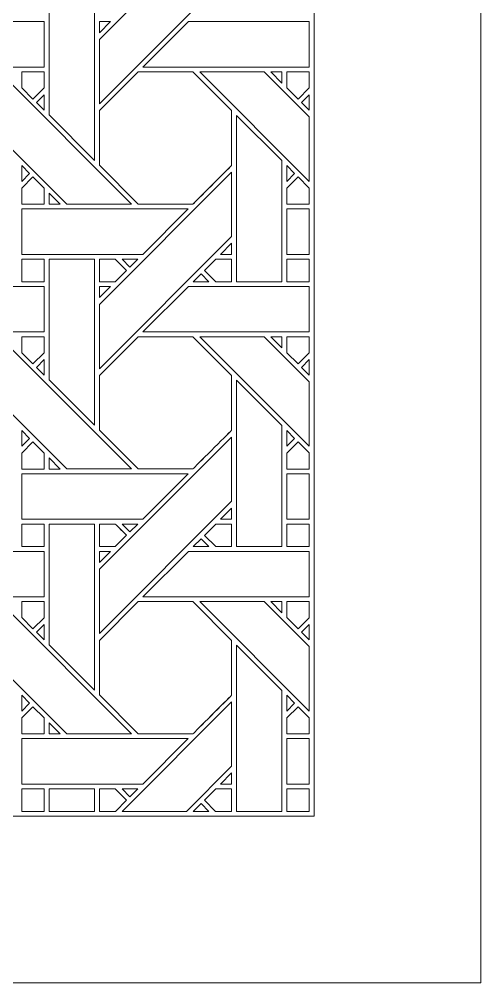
# Model space of a CAD drawing. Header units: inches. Extents: x 8.88 to 15.88, y 5.59 to 12.59.
# Drawn here: x 14.231 to 15.883, y 5.595 to 9.046 of the extents above; entities that cross this region are included whole.
import ezdxf

# ---------------------------------------------------------------- set-up
doc = ezdxf.new("R2010")
doc.units = ezdxf.units.IN
doc.header["$MEASUREMENT"] = 0
doc.layers.add('Design', color=7, linetype='Continuous', lineweight=0)

msp = doc.modelspace()

# ---------------------------------------------------------------- linework, layer by layer
at = {"layer": 'Design'}
for points, knots in [([(8.8829, 12.5948), (8.8829, 12.5948), (8.8829, 5.5948), (8.8829, 5.5948), (8.8829, 5.5948), (15.8829, 5.5948), (15.8829, 5.5948), (15.8829, 5.5948), (15.8829, 12.5948), (15.8829, 12.5948), (15.8829, 12.5948), (8.8829, 12.5948), (8.8829, 12.5948)], [0, 0, 0, 0, 1, 1, 1, 2, 2, 2, 3, 3, 3, 4, 4, 4, 4]), ([(9.4792, 11.9984), (9.4792, 11.9984), (9.4792, 6.1911), (9.4792, 6.1911), (9.4792, 6.1911), (15.2865, 6.1911), (15.2865, 6.1911), (15.2865, 6.1911), (15.2865, 11.9984), (15.2865, 11.9984), (15.2865, 11.9984), (9.4792, 11.9984), (9.4792, 11.9984)], [0, 0, 0, 0, 1, 1, 1, 2, 2, 2, 3, 3, 3, 4, 4, 4, 4]), ([(14.9915, 9.2166), (14.9915, 9.2166), (14.5179, 8.743), (14.5179, 8.743), (14.5179, 8.743), (14.5179, 8.9731), (14.5179, 8.9731), (14.5179, 8.9731), (14.9915, 9.4467), (14.9915, 9.4467), (14.9915, 9.4467), (14.9915, 9.2166), (14.9915, 9.2166)], [0, 0, 0, 0, 1, 1, 1, 2, 2, 2, 3, 3, 3, 4, 4, 4, 4]), ([(14.5007, 8.5401), (14.5007, 8.5401), (14.3378, 8.703), (14.3378, 8.703), (14.3378, 8.703), (14.3378, 9.1352), (14.3378, 9.1352), (14.3378, 9.1352), (14.5007, 9.1352), (14.5007, 9.1352), (14.5007, 9.1352), (14.5007, 8.5401), (14.5007, 8.5401)], [0, 0, 0, 0, 1, 1, 1, 2, 2, 2, 3, 3, 3, 4, 4, 4, 4]), ([(14.3203, 9.0373), (14.3203, 9.0373), (14.3203, 8.8745), (14.3203, 8.8745), (14.3203, 8.8745), (13.725, 8.8745), (13.725, 8.8745), (13.725, 8.8745), (13.8878, 9.0373), (13.8878, 9.0373), (13.8878, 9.0373), (14.3203, 9.0373), (14.3203, 9.0373)], [0, 0, 0, 0, 1, 1, 1, 2, 2, 2, 3, 3, 3, 4, 4, 4, 4]), ([(14.5577, 9.0373), (14.5577, 9.0373), (14.5179, 8.9974), (14.5179, 8.9974), (14.5179, 8.9974), (14.5179, 9.0373), (14.5179, 9.0373), (14.5179, 9.0373), (14.5577, 9.0373), (14.5577, 9.0373)], [0, 0, 0, 0, 1, 1, 1, 2, 2, 2, 3, 3, 3, 3]), ([(15.269, 9.0373), (15.269, 9.0373), (15.269, 8.8745), (15.269, 8.8745), (15.269, 8.8745), (14.6737, 8.8745), (14.6737, 8.8745), (14.6737, 8.8745), (14.8365, 9.0373), (14.8365, 9.0373), (14.8365, 9.0373), (15.269, 9.0373), (15.269, 9.0373)], [0, 0, 0, 0, 1, 1, 1, 2, 2, 2, 3, 3, 3, 4, 4, 4, 4]), ([(14.4018, 8.3837), (14.4018, 8.3837), (13.9283, 8.8573), (13.9283, 8.8573), (13.9283, 8.8573), (14.1592, 8.8573), (14.1592, 8.8573), (14.1592, 8.8573), (14.6329, 8.3837), (14.6329, 8.3837), (14.6329, 8.3837), (14.4018, 8.3837), (14.4018, 8.3837)], [0, 0, 0, 0, 1, 1, 1, 2, 2, 2, 3, 3, 3, 4, 4, 4, 4]), ([(14.3203, 8.8573), (14.3203, 8.8573), (14.3203, 8.7997), (14.3203, 8.7997), (14.3203, 8.7997), (14.2803, 8.7598), (14.2803, 8.7598), (14.2803, 8.7598), (14.24, 8.8001), (14.24, 8.8001), (14.24, 8.8001), (14.24, 8.8573), (14.24, 8.8573), (14.24, 8.8573), (14.3203, 8.8573), (14.3203, 8.8573)], [0, 0, 0, 0, 1, 1, 1, 2, 2, 2, 3, 3, 3, 4, 4, 4, 5, 5, 5, 5]), ([(14.2803, 8.7598), (14.2803, 8.7598), (14.24, 8.8001), (14.24, 8.8001), (14.24, 8.8001), (14.24, 8.8573), (14.24, 8.8573), (14.24, 8.8573), (14.3203, 8.8573), (14.3203, 8.8573), (14.3203, 8.8573), (14.3203, 8.7997), (14.3203, 8.7997), (14.3203, 8.7997), (14.2803, 8.7598), (14.2803, 8.7598)], [0, 0, 0, 0, 1, 1, 1, 2, 2, 2, 3, 3, 3, 4, 4, 4, 5, 5, 5, 5]), ([(14.6566, 8.8573), (14.6566, 8.8573), (14.8528, 8.8573), (14.8528, 8.8573), (14.8528, 8.8573), (14.9915, 8.7186), (14.9915, 8.7186), (14.9915, 8.7186), (14.9915, 8.5224), (14.9915, 8.5224), (14.9737, 8.5045), (14.8618, 8.3927), (14.8528, 8.3837), (14.8528, 8.3837), (14.6571, 8.3837), (14.6571, 8.3837), (14.6571, 8.3837), (14.5179, 8.5229), (14.5179, 8.5229), (14.5179, 8.5229), (14.5179, 8.7186), (14.5179, 8.7186), (14.5179, 8.7186), (14.6566, 8.8573), (14.6566, 8.8573)], [0, 0, 0, 0, 1, 1, 1, 2, 2, 2, 3, 3, 3, 4, 4, 4, 5, 5, 5, 6, 6, 6, 7, 7, 7, 8, 8, 8, 8]), ([(14.9915, 8.5224), (14.9735, 8.5042), (14.8616, 8.3925), (14.8528, 8.3837), (14.8528, 8.3837), (14.6571, 8.3837), (14.6571, 8.3837), (14.6571, 8.3837), (14.5179, 8.5229), (14.5179, 8.5229), (14.5179, 8.5229), (14.5179, 8.7186), (14.5179, 8.7186), (14.5179, 8.7186), (14.6566, 8.8573), (14.6566, 8.8573), (14.6566, 8.8573), (14.8528, 8.8573), (14.8528, 8.8573), (14.8528, 8.8573), (14.9915, 8.7186), (14.9915, 8.7186), (14.9915, 8.7186), (14.9915, 8.5224), (14.9915, 8.5224)], [0, 0, 0, 0, 1, 1, 1, 2, 2, 2, 3, 3, 3, 4, 4, 4, 5, 5, 5, 6, 6, 6, 7, 7, 7, 8, 8, 8, 8]), ([(15.269, 8.4653), (15.269, 8.4653), (14.877, 8.8573), (14.877, 8.8573), (14.877, 8.8573), (15.1079, 8.8573), (15.1079, 8.8573), (15.1079, 8.8573), (15.269, 8.6963), (15.269, 8.6963), (15.269, 8.6963), (15.269, 8.4653), (15.269, 8.4653)], [0, 0, 0, 0, 1, 1, 1, 2, 2, 2, 3, 3, 3, 4, 4, 4, 4]), ([(15.1321, 8.8573), (15.1321, 8.8573), (15.1715, 8.8573), (15.1715, 8.8573), (15.1715, 8.8573), (15.1715, 8.8175), (15.1715, 8.8175), (15.1715, 8.8175), (15.1321, 8.8573), (15.1321, 8.8573)], [0, 0, 0, 0, 1, 1, 1, 2, 2, 2, 3, 3, 3, 3]), ([(15.269, 8.8573), (15.269, 8.8573), (15.269, 8.7997), (15.269, 8.7997), (15.269, 8.7997), (15.2291, 8.7598), (15.2291, 8.7598), (15.2291, 8.7598), (15.1887, 8.8001), (15.1887, 8.8001), (15.1887, 8.8001), (15.1887, 8.8573), (15.1887, 8.8573), (15.1887, 8.8573), (15.269, 8.8573), (15.269, 8.8573)], [0, 0, 0, 0, 1, 1, 1, 2, 2, 2, 3, 3, 3, 4, 4, 4, 5, 5, 5, 5]), ([(15.2291, 8.7598), (15.2291, 8.7598), (15.1887, 8.8001), (15.1887, 8.8001), (15.1887, 8.8001), (15.1887, 8.8573), (15.1887, 8.8573), (15.1887, 8.8573), (15.269, 8.8573), (15.269, 8.8573), (15.269, 8.8573), (15.269, 8.7997), (15.269, 8.7997), (15.269, 8.7997), (15.2291, 8.7598), (15.2291, 8.7598)], [0, 0, 0, 0, 1, 1, 1, 2, 2, 2, 3, 3, 3, 4, 4, 4, 5, 5, 5, 5]), ([(14.3203, 8.7755), (14.3203, 8.7755), (14.3203, 8.7203), (14.3203, 8.7203), (14.3203, 8.7203), (14.2925, 8.7477), (14.2925, 8.7477), (14.2925, 8.7477), (14.3203, 8.7755), (14.3203, 8.7755)], [0, 0, 0, 0, 1, 1, 1, 2, 2, 2, 3, 3, 3, 3]), ([(15.269, 8.7755), (15.269, 8.7755), (15.269, 8.7203), (15.269, 8.7203), (15.269, 8.7203), (15.2412, 8.7477), (15.2412, 8.7477), (15.2412, 8.7477), (15.269, 8.7755), (15.269, 8.7755)], [0, 0, 0, 0, 1, 1, 1, 2, 2, 2, 3, 3, 3, 3]), ([(15.1714, 8.1057), (15.1714, 8.1057), (15.0087, 8.1057), (15.0087, 8.1057), (15.0087, 8.1057), (15.0087, 8.7015), (15.0087, 8.7015), (15.0087, 8.7015), (15.1714, 8.5394), (15.1714, 8.5394), (15.1714, 8.5394), (15.1714, 8.1057), (15.1714, 8.1057)], [0, 0, 0, 0, 1, 1, 1, 2, 2, 2, 3, 3, 3, 4, 4, 4, 4]), ([(14.24, 8.4651), (14.24, 8.4651), (14.24, 8.5219), (14.24, 8.5219), (14.24, 8.5219), (14.2682, 8.4933), (14.2682, 8.4933), (14.2682, 8.4933), (14.24, 8.4651), (14.24, 8.4651)], [0, 0, 0, 0, 1, 1, 1, 2, 2, 2, 3, 3, 3, 3]), ([(14.9915, 8.2679), (14.9915, 8.2679), (14.5179, 7.7943), (14.5179, 7.7943), (14.5179, 7.7943), (14.5179, 8.0244), (14.5179, 8.0244), (14.5179, 8.0244), (14.9915, 8.498), (14.9915, 8.498), (14.9915, 8.498), (14.9915, 8.2679), (14.9915, 8.2679)], [0, 0, 0, 0, 1, 1, 1, 2, 2, 2, 3, 3, 3, 4, 4, 4, 4]), ([(15.1887, 8.4651), (15.1887, 8.4651), (15.1887, 8.5219), (15.1887, 8.5219), (15.1887, 8.5219), (15.2169, 8.4933), (15.2169, 8.4933), (15.2169, 8.4933), (15.1887, 8.4651), (15.1887, 8.4651)], [0, 0, 0, 0, 1, 1, 1, 2, 2, 2, 3, 3, 3, 3]), ([(14.24, 8.3834), (14.24, 8.3834), (14.24, 8.4407), (14.24, 8.4407), (14.24, 8.4407), (14.2803, 8.4811), (14.2803, 8.4811), (14.2803, 8.4811), (14.3207, 8.4407), (14.3207, 8.4407), (14.3207, 8.4407), (14.3207, 8.3834), (14.3207, 8.3834), (14.3207, 8.3834), (14.24, 8.3834), (14.24, 8.3834)], [0, 0, 0, 0, 1, 1, 1, 2, 2, 2, 3, 3, 3, 4, 4, 4, 5, 5, 5, 5]), ([(14.2803, 8.4811), (14.2803, 8.4811), (14.3207, 8.4407), (14.3207, 8.4407), (14.3207, 8.4407), (14.3207, 8.3834), (14.3207, 8.3834), (14.3207, 8.3834), (14.24, 8.3834), (14.24, 8.3834), (14.24, 8.3834), (14.24, 8.4407), (14.24, 8.4407), (14.24, 8.4407), (14.2803, 8.4811), (14.2803, 8.4811)], [0, 0, 0, 0, 1, 1, 1, 2, 2, 2, 3, 3, 3, 4, 4, 4, 5, 5, 5, 5]), ([(15.1887, 8.3834), (15.1887, 8.3834), (15.1887, 8.4407), (15.1887, 8.4407), (15.1887, 8.4407), (15.2291, 8.4811), (15.2291, 8.4811), (15.2291, 8.4811), (15.269, 8.4412), (15.269, 8.4412), (15.269, 8.4412), (15.269, 8.3834), (15.269, 8.3834), (15.269, 8.3834), (15.1887, 8.3834), (15.1887, 8.3834)], [0, 0, 0, 0, 1, 1, 1, 2, 2, 2, 3, 3, 3, 4, 4, 4, 5, 5, 5, 5]), ([(15.1887, 8.4407), (15.1887, 8.4407), (15.2291, 8.4811), (15.2291, 8.4811), (15.2291, 8.4811), (15.269, 8.4412), (15.269, 8.4412), (15.269, 8.4412), (15.269, 8.3834), (15.269, 8.3834), (15.269, 8.3834), (15.1887, 8.3834), (15.1887, 8.3834), (15.1887, 8.3834), (15.1887, 8.4407), (15.1887, 8.4407)], [0, 0, 0, 0, 1, 1, 1, 2, 2, 2, 3, 3, 3, 4, 4, 4, 5, 5, 5, 5]), ([(14.3379, 8.3837), (14.3379, 8.3837), (14.3379, 8.4235), (14.3379, 8.4235), (14.3379, 8.4235), (14.3776, 8.3837), (14.3776, 8.3837), (14.3776, 8.3837), (14.3379, 8.3837), (14.3379, 8.3837)], [0, 0, 0, 0, 1, 1, 1, 2, 2, 2, 3, 3, 3, 3]), ([(14.24, 8.2037), (14.24, 8.2037), (14.24, 8.3664), (14.24, 8.3664), (14.24, 8.3664), (14.8357, 8.3664), (14.8357, 8.3664), (14.8357, 8.3664), (14.673, 8.2037), (14.673, 8.2037), (14.673, 8.2037), (14.24, 8.2037), (14.24, 8.2037)], [0, 0, 0, 0, 1, 1, 1, 2, 2, 2, 3, 3, 3, 4, 4, 4, 4]), ([(15.1887, 8.2037), (15.1887, 8.2037), (15.1887, 8.3664), (15.1887, 8.3664), (15.1887, 8.3664), (15.269, 8.3664), (15.269, 8.3664), (15.269, 8.3664), (15.269, 8.2037), (15.269, 8.2037), (15.269, 8.2037), (15.1887, 8.2037), (15.1887, 8.2037)], [0, 0, 0, 0, 1, 1, 1, 2, 2, 2, 3, 3, 3, 4, 4, 4, 4]), ([(14.9517, 8.2038), (14.9517, 8.2038), (14.9915, 8.2435), (14.9915, 8.2435), (14.9915, 8.2435), (14.9915, 8.2038), (14.9915, 8.2038), (14.9915, 8.2038), (14.9517, 8.2038), (14.9517, 8.2038)], [0, 0, 0, 0, 1, 1, 1, 2, 2, 2, 3, 3, 3, 3]), ([(14.24, 8.1865), (14.24, 8.1865), (14.3203, 8.1865), (14.3203, 8.1865), (14.3203, 8.1865), (14.3203, 8.1057), (14.3203, 8.1057), (14.3203, 8.1057), (14.24, 8.1057), (14.24, 8.1057), (14.24, 8.1057), (14.24, 8.1865), (14.24, 8.1865)], [0, 0, 0, 0, 1, 1, 1, 2, 2, 2, 3, 3, 3, 4, 4, 4, 4]), ([(14.24, 8.1057), (14.24, 8.1057), (14.24, 8.1865), (14.24, 8.1865), (14.24, 8.1865), (14.3203, 8.1865), (14.3203, 8.1865), (14.3203, 8.1865), (14.3203, 8.1057), (14.3203, 8.1057), (14.3203, 8.1057), (14.24, 8.1057), (14.24, 8.1057)], [0, 0, 0, 0, 1, 1, 1, 2, 2, 2, 3, 3, 3, 4, 4, 4, 4]), ([(14.5007, 7.5914), (14.5007, 7.5914), (14.3378, 7.7543), (14.3378, 7.7543), (14.3378, 7.7543), (14.3378, 8.1865), (14.3378, 8.1865), (14.3378, 8.1865), (14.5007, 8.1865), (14.5007, 8.1865), (14.5007, 8.1865), (14.5007, 7.5914), (14.5007, 7.5914)], [0, 0, 0, 0, 1, 1, 1, 2, 2, 2, 3, 3, 3, 4, 4, 4, 4]), ([(14.5749, 8.1865), (14.5801, 8.1813), (14.6108, 8.1505), (14.6153, 8.1461), (14.6153, 8.1461), (14.5748, 8.1057), (14.5748, 8.1057), (14.5748, 8.1057), (14.5179, 8.1057), (14.5179, 8.1057), (14.5179, 8.1057), (14.5179, 8.1865), (14.5179, 8.1865), (14.5179, 8.1865), (14.5749, 8.1865), (14.5749, 8.1865)], [0, 0, 0, 0, 1, 1, 1, 2, 2, 2, 3, 3, 3, 4, 4, 4, 5, 5, 5, 5]), ([(14.5179, 8.1057), (14.5179, 8.1057), (14.5179, 8.1865), (14.5179, 8.1865), (14.5179, 8.1865), (14.5749, 8.1865), (14.5749, 8.1865), (14.5749, 8.1865), (14.6153, 8.1461), (14.6153, 8.1461), (14.6153, 8.1461), (14.5748, 8.1057), (14.5748, 8.1057), (14.5748, 8.1057), (14.5179, 8.1057), (14.5179, 8.1057)], [0, 0, 0, 0, 1, 1, 1, 2, 2, 2, 3, 3, 3, 4, 4, 4, 5, 5, 5, 5]), ([(14.5993, 8.1865), (14.5993, 8.1865), (14.6557, 8.1865), (14.6557, 8.1865), (14.6557, 8.1865), (14.6275, 8.1583), (14.6275, 8.1583), (14.6275, 8.1583), (14.5993, 8.1865), (14.5993, 8.1865)], [0, 0, 0, 0, 1, 1, 1, 2, 2, 2, 3, 3, 3, 3]), ([(14.9344, 8.1057), (14.9344, 8.1057), (14.8941, 8.1461), (14.8941, 8.1461), (14.8941, 8.1461), (14.9345, 8.1865), (14.9345, 8.1865), (14.9345, 8.1865), (14.9915, 8.1865), (14.9915, 8.1865), (14.9915, 8.1865), (14.9915, 8.1057), (14.9915, 8.1057), (14.9915, 8.1057), (14.9344, 8.1057), (14.9344, 8.1057)], [0, 0, 0, 0, 1, 1, 1, 2, 2, 2, 3, 3, 3, 4, 4, 4, 5, 5, 5, 5]), ([(14.8941, 8.1461), (14.8941, 8.1461), (14.9345, 8.1865), (14.9345, 8.1865), (14.9345, 8.1865), (14.9915, 8.1865), (14.9915, 8.1865), (14.9915, 8.1865), (14.9915, 8.1057), (14.9915, 8.1057), (14.9915, 8.1057), (14.9344, 8.1057), (14.9344, 8.1057), (14.9344, 8.1057), (14.8941, 8.1461), (14.8941, 8.1461)], [0, 0, 0, 0, 1, 1, 1, 2, 2, 2, 3, 3, 3, 4, 4, 4, 5, 5, 5, 5]), ([(15.269, 8.1057), (15.269, 8.1057), (15.1887, 8.1057), (15.1887, 8.1057), (15.1887, 8.1057), (15.1887, 8.1865), (15.1887, 8.1865), (15.1887, 8.1865), (15.269, 8.1865), (15.269, 8.1865), (15.269, 8.1865), (15.269, 8.1057), (15.269, 8.1057)], [0, 0, 0, 0, 1, 1, 1, 2, 2, 2, 3, 3, 3, 4, 4, 4, 4]), ([(15.269, 8.1057), (15.269, 8.1057), (15.1887, 8.1057), (15.1887, 8.1057), (15.1887, 8.1057), (15.1887, 8.1865), (15.1887, 8.1865), (15.1887, 8.1865), (15.269, 8.1865), (15.269, 8.1865), (15.269, 8.1865), (15.269, 8.1057), (15.269, 8.1057)], [0, 0, 0, 0, 1, 1, 1, 2, 2, 2, 3, 3, 3, 4, 4, 4, 4]), ([(14.9102, 8.1057), (14.9102, 8.1057), (14.8537, 8.1057), (14.8537, 8.1057), (14.8537, 8.1057), (14.8819, 8.1339), (14.8819, 8.1339), (14.8819, 8.1339), (14.9102, 8.1057), (14.9102, 8.1057)], [0, 0, 0, 0, 1, 1, 1, 2, 2, 2, 3, 3, 3, 3]), ([(14.3203, 8.0885), (14.3203, 8.0885), (14.3203, 7.9257), (14.3203, 7.9257), (14.3203, 7.9257), (13.725, 7.9257), (13.725, 7.9257), (13.725, 7.9257), (13.8878, 8.0885), (13.8878, 8.0885), (13.8878, 8.0885), (14.3203, 8.0885), (14.3203, 8.0885)], [0, 0, 0, 0, 1, 1, 1, 2, 2, 2, 3, 3, 3, 4, 4, 4, 4]), ([(14.5577, 8.0885), (14.5577, 8.0885), (14.5179, 8.0487), (14.5179, 8.0487), (14.5179, 8.0487), (14.5179, 8.0885), (14.5179, 8.0885), (14.5179, 8.0885), (14.5577, 8.0885), (14.5577, 8.0885)], [0, 0, 0, 0, 1, 1, 1, 2, 2, 2, 3, 3, 3, 3]), ([(15.269, 8.0885), (15.269, 8.0885), (15.269, 7.9257), (15.269, 7.9257), (15.269, 7.9257), (14.6737, 7.9257), (14.6737, 7.9257), (14.6737, 7.9257), (14.8365, 8.0885), (14.8365, 8.0885), (14.8365, 8.0885), (15.269, 8.0885), (15.269, 8.0885)], [0, 0, 0, 0, 1, 1, 1, 2, 2, 2, 3, 3, 3, 4, 4, 4, 4]), ([(13.9283, 7.9086), (13.9283, 7.9086), (14.1592, 7.9086), (14.1592, 7.9086), (14.1592, 7.9086), (14.6329, 7.435), (14.6329, 7.435), (14.6329, 7.435), (14.4018, 7.435), (14.4018, 7.435), (14.4018, 7.435), (13.9283, 7.9086), (13.9283, 7.9086)], [0, 0, 0, 0, 1, 1, 1, 2, 2, 2, 3, 3, 3, 4, 4, 4, 4]), ([(14.3203, 7.9086), (14.3203, 7.9086), (14.3203, 7.851), (14.3203, 7.851), (14.3203, 7.851), (14.2803, 7.8111), (14.2803, 7.8111), (14.2803, 7.8111), (14.24, 7.8514), (14.24, 7.8514), (14.24, 7.8514), (14.24, 7.9086), (14.24, 7.9086), (14.24, 7.9086), (14.3203, 7.9086), (14.3203, 7.9086)], [0, 0, 0, 0, 1, 1, 1, 2, 2, 2, 3, 3, 3, 4, 4, 4, 5, 5, 5, 5]), ([(14.2803, 7.8111), (14.2803, 7.8111), (14.24, 7.8514), (14.24, 7.8514), (14.24, 7.8514), (14.24, 7.9086), (14.24, 7.9086), (14.24, 7.9086), (14.3203, 7.9086), (14.3203, 7.9086), (14.3203, 7.9086), (14.3203, 7.851), (14.3203, 7.851), (14.3203, 7.851), (14.2803, 7.8111), (14.2803, 7.8111)], [0, 0, 0, 0, 1, 1, 1, 2, 2, 2, 3, 3, 3, 4, 4, 4, 5, 5, 5, 5]), ([(14.6566, 7.9086), (14.6566, 7.9086), (14.8528, 7.9086), (14.8528, 7.9086), (14.8528, 7.9086), (14.9915, 7.7699), (14.9915, 7.7699), (14.9915, 7.7699), (14.9915, 7.5737), (14.9915, 7.5737), (14.9737, 7.5557), (14.8618, 7.444), (14.8528, 7.435), (14.8528, 7.435), (14.6571, 7.435), (14.6571, 7.435), (14.6571, 7.435), (14.5179, 7.5742), (14.5179, 7.5742), (14.5179, 7.5742), (14.5179, 7.7699), (14.5179, 7.7699), (14.5179, 7.7699), (14.6566, 7.9086), (14.6566, 7.9086)], [0, 0, 0, 0, 1, 1, 1, 2, 2, 2, 3, 3, 3, 4, 4, 4, 5, 5, 5, 6, 6, 6, 7, 7, 7, 8, 8, 8, 8]), ([(14.9915, 7.5737), (14.9736, 7.5556), (14.8617, 7.4439), (14.8528, 7.435), (14.8528, 7.435), (14.6571, 7.435), (14.6571, 7.435), (14.6571, 7.435), (14.5179, 7.5742), (14.5179, 7.5742), (14.5179, 7.5742), (14.5179, 7.7699), (14.5179, 7.7699), (14.5179, 7.7699), (14.6566, 7.9086), (14.6566, 7.9086), (14.6566, 7.9086), (14.8528, 7.9086), (14.8528, 7.9086), (14.8528, 7.9086), (14.9915, 7.7699), (14.9915, 7.7699), (14.9915, 7.7699), (14.9915, 7.5737), (14.9915, 7.5737)], [0, 0, 0, 0, 1, 1, 1, 2, 2, 2, 3, 3, 3, 4, 4, 4, 5, 5, 5, 6, 6, 6, 7, 7, 7, 8, 8, 8, 8]), ([(15.269, 7.5165), (15.269, 7.5165), (14.877, 7.9086), (14.877, 7.9086), (14.877, 7.9086), (15.1079, 7.9086), (15.1079, 7.9086), (15.1079, 7.9086), (15.269, 7.7476), (15.269, 7.7476), (15.269, 7.7476), (15.269, 7.5165), (15.269, 7.5165)], [0, 0, 0, 0, 1, 1, 1, 2, 2, 2, 3, 3, 3, 4, 4, 4, 4]), ([(15.1321, 7.9086), (15.1321, 7.9086), (15.1715, 7.9086), (15.1715, 7.9086), (15.1715, 7.9086), (15.1715, 7.8688), (15.1715, 7.8688), (15.1715, 7.8688), (15.1321, 7.9086), (15.1321, 7.9086)], [0, 0, 0, 0, 1, 1, 1, 2, 2, 2, 3, 3, 3, 3]), ([(15.269, 7.9086), (15.269, 7.9086), (15.269, 7.851), (15.269, 7.851), (15.269, 7.851), (15.2291, 7.8111), (15.2291, 7.8111), (15.2291, 7.8111), (15.1887, 7.8514), (15.1887, 7.8514), (15.1887, 7.8514), (15.1887, 7.9086), (15.1887, 7.9086), (15.1887, 7.9086), (15.269, 7.9086), (15.269, 7.9086)], [0, 0, 0, 0, 1, 1, 1, 2, 2, 2, 3, 3, 3, 4, 4, 4, 5, 5, 5, 5]), ([(15.2291, 7.8111), (15.2291, 7.8111), (15.1887, 7.8514), (15.1887, 7.8514), (15.1887, 7.8514), (15.1887, 7.9086), (15.1887, 7.9086), (15.1887, 7.9086), (15.269, 7.9086), (15.269, 7.9086), (15.269, 7.9086), (15.269, 7.851), (15.269, 7.851), (15.269, 7.851), (15.2291, 7.8111), (15.2291, 7.8111)], [0, 0, 0, 0, 1, 1, 1, 2, 2, 2, 3, 3, 3, 4, 4, 4, 5, 5, 5, 5]), ([(14.3203, 7.8268), (14.3203, 7.8268), (14.3203, 7.7716), (14.3203, 7.7716), (14.3203, 7.7716), (14.2925, 7.799), (14.2925, 7.799), (14.2925, 7.799), (14.3203, 7.8268), (14.3203, 7.8268)], [0, 0, 0, 0, 1, 1, 1, 2, 2, 2, 3, 3, 3, 3]), ([(15.269, 7.8268), (15.269, 7.8268), (15.269, 7.7716), (15.269, 7.7716), (15.269, 7.7716), (15.2412, 7.799), (15.2412, 7.799), (15.2412, 7.799), (15.269, 7.8268), (15.269, 7.8268)], [0, 0, 0, 0, 1, 1, 1, 2, 2, 2, 3, 3, 3, 3]), ([(15.1714, 7.157), (15.1714, 7.157), (15.0087, 7.157), (15.0087, 7.157), (15.0087, 7.157), (15.0087, 7.7528), (15.0087, 7.7528), (15.0087, 7.7528), (15.1714, 7.5906), (15.1714, 7.5906), (15.1714, 7.5906), (15.1714, 7.157), (15.1714, 7.157)], [0, 0, 0, 0, 1, 1, 1, 2, 2, 2, 3, 3, 3, 4, 4, 4, 4]), ([(14.24, 7.5164), (14.24, 7.5164), (14.24, 7.5732), (14.24, 7.5732), (14.24, 7.5732), (14.2682, 7.5446), (14.2682, 7.5446), (14.2682, 7.5446), (14.24, 7.5164), (14.24, 7.5164)], [0, 0, 0, 0, 1, 1, 1, 2, 2, 2, 3, 3, 3, 3]), ([(15.1887, 7.5164), (15.1887, 7.5164), (15.1887, 7.5732), (15.1887, 7.5732), (15.1887, 7.5732), (15.2169, 7.5446), (15.2169, 7.5446), (15.2169, 7.5446), (15.1887, 7.5164), (15.1887, 7.5164)], [0, 0, 0, 0, 1, 1, 1, 2, 2, 2, 3, 3, 3, 3]), ([(14.24, 7.4347), (14.24, 7.4347), (14.24, 7.492), (14.24, 7.492), (14.24, 7.492), (14.2803, 7.5323), (14.2803, 7.5323), (14.2803, 7.5323), (14.3207, 7.492), (14.3207, 7.492), (14.3207, 7.492), (14.3207, 7.4347), (14.3207, 7.4347), (14.3207, 7.4347), (14.24, 7.4347), (14.24, 7.4347)], [0, 0, 0, 0, 1, 1, 1, 2, 2, 2, 3, 3, 3, 4, 4, 4, 5, 5, 5, 5]), ([(14.24, 7.492), (14.24, 7.492), (14.2803, 7.5323), (14.2803, 7.5323), (14.2803, 7.5323), (14.3207, 7.492), (14.3207, 7.492), (14.3207, 7.492), (14.3207, 7.4347), (14.3207, 7.4347), (14.3207, 7.4347), (14.24, 7.4347), (14.24, 7.4347), (14.24, 7.4347), (14.24, 7.492), (14.24, 7.492)], [0, 0, 0, 0, 1, 1, 1, 2, 2, 2, 3, 3, 3, 4, 4, 4, 5, 5, 5, 5]), ([(14.9915, 7.3192), (14.9915, 7.3192), (14.5179, 6.8455), (14.5179, 6.8455), (14.5179, 6.8455), (14.5179, 7.0756), (14.5179, 7.0756), (14.5179, 7.0756), (14.9915, 7.5492), (14.9915, 7.5492), (14.9915, 7.5492), (14.9915, 7.3192), (14.9915, 7.3192)], [0, 0, 0, 0, 1, 1, 1, 2, 2, 2, 3, 3, 3, 4, 4, 4, 4]), ([(15.1887, 7.4347), (15.1887, 7.4347), (15.1887, 7.492), (15.1887, 7.492), (15.1887, 7.492), (15.2291, 7.5323), (15.2291, 7.5323), (15.2291, 7.5323), (15.269, 7.4924), (15.269, 7.4924), (15.269, 7.4924), (15.269, 7.4347), (15.269, 7.4347), (15.269, 7.4347), (15.1887, 7.4347), (15.1887, 7.4347)], [0, 0, 0, 0, 1, 1, 1, 2, 2, 2, 3, 3, 3, 4, 4, 4, 5, 5, 5, 5]), ([(15.1887, 7.492), (15.1887, 7.492), (15.2291, 7.5323), (15.2291, 7.5323), (15.2291, 7.5323), (15.269, 7.4924), (15.269, 7.4924), (15.269, 7.4924), (15.269, 7.4347), (15.269, 7.4347), (15.269, 7.4347), (15.1887, 7.4347), (15.1887, 7.4347), (15.1887, 7.4347), (15.1887, 7.492), (15.1887, 7.492)], [0, 0, 0, 0, 1, 1, 1, 2, 2, 2, 3, 3, 3, 4, 4, 4, 5, 5, 5, 5]), ([(14.3776, 7.4349), (14.3776, 7.4349), (14.3379, 7.4349), (14.3379, 7.4349), (14.3379, 7.4349), (14.3379, 7.4747), (14.3379, 7.4747), (14.3379, 7.4747), (14.3776, 7.4349), (14.3776, 7.4349)], [0, 0, 0, 0, 1, 1, 1, 2, 2, 2, 3, 3, 3, 3]), ([(14.24, 7.255), (14.24, 7.255), (14.24, 7.4177), (14.24, 7.4177), (14.24, 7.4177), (14.8357, 7.4177), (14.8357, 7.4177), (14.8357, 7.4177), (14.673, 7.255), (14.673, 7.255), (14.673, 7.255), (14.24, 7.255), (14.24, 7.255)], [0, 0, 0, 0, 1, 1, 1, 2, 2, 2, 3, 3, 3, 4, 4, 4, 4]), ([(15.1887, 7.255), (15.1887, 7.255), (15.1887, 7.4177), (15.1887, 7.4177), (15.1887, 7.4177), (15.269, 7.4177), (15.269, 7.4177), (15.269, 7.4177), (15.269, 7.255), (15.269, 7.255), (15.269, 7.255), (15.1887, 7.255), (15.1887, 7.255)], [0, 0, 0, 0, 1, 1, 1, 2, 2, 2, 3, 3, 3, 4, 4, 4, 4]), ([(14.9517, 7.255), (14.9517, 7.255), (14.9915, 7.2948), (14.9915, 7.2948), (14.9915, 7.2948), (14.9915, 7.255), (14.9915, 7.255), (14.9915, 7.255), (14.9517, 7.255), (14.9517, 7.255)], [0, 0, 0, 0, 1, 1, 1, 2, 2, 2, 3, 3, 3, 3]), ([(14.24, 7.2377), (14.24, 7.2377), (14.3203, 7.2377), (14.3203, 7.2377), (14.3203, 7.2377), (14.3203, 7.1569), (14.3203, 7.1569), (14.3203, 7.1569), (14.24, 7.1569), (14.24, 7.1569), (14.24, 7.1569), (14.24, 7.2377), (14.24, 7.2377)], [0, 0, 0, 0, 1, 1, 1, 2, 2, 2, 3, 3, 3, 4, 4, 4, 4]), ([(14.24, 7.1569), (14.24, 7.1569), (14.24, 7.2377), (14.24, 7.2377), (14.24, 7.2377), (14.3203, 7.2377), (14.3203, 7.2377), (14.3203, 7.2377), (14.3203, 7.1569), (14.3203, 7.1569), (14.3203, 7.1569), (14.24, 7.1569), (14.24, 7.1569)], [0, 0, 0, 0, 1, 1, 1, 2, 2, 2, 3, 3, 3, 4, 4, 4, 4]), ([(14.5007, 7.2377), (14.5007, 7.2377), (14.5007, 6.6426), (14.5007, 6.6426), (14.5007, 6.6426), (14.3378, 6.8055), (14.3378, 6.8055), (14.3378, 6.8055), (14.3378, 7.2377), (14.3378, 7.2377), (14.3378, 7.2377), (14.5007, 7.2377), (14.5007, 7.2377)], [0, 0, 0, 0, 1, 1, 1, 2, 2, 2, 3, 3, 3, 4, 4, 4, 4]), ([(14.5749, 7.2377), (14.5801, 7.2326), (14.6108, 7.2018), (14.6153, 7.1974), (14.6153, 7.1974), (14.5748, 7.1569), (14.5748, 7.1569), (14.5748, 7.1569), (14.5179, 7.1569), (14.5179, 7.1569), (14.5179, 7.1569), (14.5179, 7.2377), (14.5179, 7.2377), (14.5179, 7.2377), (14.5749, 7.2377), (14.5749, 7.2377)], [0, 0, 0, 0, 1, 1, 1, 2, 2, 2, 3, 3, 3, 4, 4, 4, 5, 5, 5, 5]), ([(14.5179, 7.1569), (14.5179, 7.1569), (14.5179, 7.2377), (14.5179, 7.2377), (14.5179, 7.2377), (14.5749, 7.2377), (14.5749, 7.2377), (14.5803, 7.2324), (14.6111, 7.2016), (14.6153, 7.1974), (14.6153, 7.1974), (14.5748, 7.1569), (14.5748, 7.1569), (14.5748, 7.1569), (14.5179, 7.1569), (14.5179, 7.1569)], [0, 0, 0, 0, 1, 1, 1, 2, 2, 2, 3, 3, 3, 4, 4, 4, 5, 5, 5, 5]), ([(14.5993, 7.2377), (14.5993, 7.2377), (14.6557, 7.2377), (14.6557, 7.2377), (14.6557, 7.2377), (14.6275, 7.2096), (14.6275, 7.2096), (14.6275, 7.2096), (14.5993, 7.2377), (14.5993, 7.2377)], [0, 0, 0, 0, 1, 1, 1, 2, 2, 2, 3, 3, 3, 3]), ([(14.9344, 7.1569), (14.9344, 7.1569), (14.8941, 7.1973), (14.8941, 7.1973), (14.8941, 7.1973), (14.9345, 7.2377), (14.9345, 7.2377), (14.9345, 7.2377), (14.9915, 7.2377), (14.9915, 7.2377), (14.9915, 7.2377), (14.9915, 7.1569), (14.9915, 7.1569), (14.9915, 7.1569), (14.9344, 7.1569), (14.9344, 7.1569)], [0, 0, 0, 0, 1, 1, 1, 2, 2, 2, 3, 3, 3, 4, 4, 4, 5, 5, 5, 5]), ([(14.8941, 7.1973), (14.8941, 7.1973), (14.9345, 7.2377), (14.9345, 7.2377), (14.9345, 7.2377), (14.9915, 7.2377), (14.9915, 7.2377), (14.9915, 7.2377), (14.9915, 7.1569), (14.9915, 7.1569), (14.9915, 7.1569), (14.9344, 7.1569), (14.9344, 7.1569), (14.9344, 7.1569), (14.8941, 7.1973), (14.8941, 7.1973)], [0, 0, 0, 0, 1, 1, 1, 2, 2, 2, 3, 3, 3, 4, 4, 4, 5, 5, 5, 5]), ([(15.269, 7.1569), (15.269, 7.1569), (15.1887, 7.1569), (15.1887, 7.1569), (15.1887, 7.1569), (15.1887, 7.2377), (15.1887, 7.2377), (15.1887, 7.2377), (15.269, 7.2377), (15.269, 7.2377), (15.269, 7.2377), (15.269, 7.1569), (15.269, 7.1569)], [0, 0, 0, 0, 1, 1, 1, 2, 2, 2, 3, 3, 3, 4, 4, 4, 4]), ([(15.269, 7.1569), (15.269, 7.1569), (15.1887, 7.1569), (15.1887, 7.1569), (15.1887, 7.1569), (15.1887, 7.2377), (15.1887, 7.2377), (15.1887, 7.2377), (15.269, 7.2377), (15.269, 7.2377), (15.269, 7.2377), (15.269, 7.1569), (15.269, 7.1569)], [0, 0, 0, 0, 1, 1, 1, 2, 2, 2, 3, 3, 3, 4, 4, 4, 4]), ([(14.9102, 7.157), (14.9102, 7.157), (14.8537, 7.157), (14.8537, 7.157), (14.8537, 7.157), (14.8819, 7.1852), (14.8819, 7.1852), (14.8819, 7.1852), (14.9102, 7.157), (14.9102, 7.157)], [0, 0, 0, 0, 1, 1, 1, 2, 2, 2, 3, 3, 3, 3]), ([(13.725, 6.977), (13.725, 6.977), (13.8878, 7.1398), (13.8878, 7.1398), (13.8878, 7.1398), (14.3203, 7.1398), (14.3203, 7.1398), (14.3203, 7.1398), (14.3203, 6.977), (14.3203, 6.977), (14.3203, 6.977), (13.725, 6.977), (13.725, 6.977)], [0, 0, 0, 0, 1, 1, 1, 2, 2, 2, 3, 3, 3, 4, 4, 4, 4]), ([(14.5577, 7.1398), (14.5577, 7.1398), (14.5179, 7.1), (14.5179, 7.1), (14.5179, 7.1), (14.5179, 7.1398), (14.5179, 7.1398), (14.5179, 7.1398), (14.5577, 7.1398), (14.5577, 7.1398)], [0, 0, 0, 0, 1, 1, 1, 2, 2, 2, 3, 3, 3, 3]), ([(15.269, 7.1398), (15.269, 7.1398), (15.269, 6.977), (15.269, 6.977), (15.269, 6.977), (14.6737, 6.977), (14.6737, 6.977), (14.6737, 6.977), (14.8365, 7.1398), (14.8365, 7.1398), (14.8365, 7.1398), (15.269, 7.1398), (15.269, 7.1398)], [0, 0, 0, 0, 1, 1, 1, 2, 2, 2, 3, 3, 3, 4, 4, 4, 4]), ([(13.9283, 6.9599), (13.9283, 6.9599), (14.1592, 6.9599), (14.1592, 6.9599), (14.1592, 6.9599), (14.6329, 6.4862), (14.6329, 6.4862), (14.6329, 6.4862), (14.4018, 6.4862), (14.4018, 6.4862), (14.4018, 6.4862), (13.9283, 6.9599), (13.9283, 6.9599)], [0, 0, 0, 0, 1, 1, 1, 2, 2, 2, 3, 3, 3, 4, 4, 4, 4]), ([(14.3203, 6.9599), (14.3203, 6.9599), (14.3203, 6.9023), (14.3203, 6.9023), (14.3203, 6.9023), (14.2803, 6.8623), (14.2803, 6.8623), (14.2803, 6.8623), (14.24, 6.9027), (14.24, 6.9027), (14.24, 6.9027), (14.24, 6.9599), (14.24, 6.9599), (14.24, 6.9599), (14.3203, 6.9599), (14.3203, 6.9599)], [0, 0, 0, 0, 1, 1, 1, 2, 2, 2, 3, 3, 3, 4, 4, 4, 5, 5, 5, 5]), ([(14.2803, 6.8623), (14.2803, 6.8623), (14.24, 6.9027), (14.24, 6.9027), (14.24, 6.9027), (14.24, 6.9599), (14.24, 6.9599), (14.24, 6.9599), (14.3203, 6.9599), (14.3203, 6.9599), (14.3203, 6.9599), (14.3203, 6.9023), (14.3203, 6.9023), (14.3203, 6.9023), (14.2803, 6.8623), (14.2803, 6.8623)], [0, 0, 0, 0, 1, 1, 1, 2, 2, 2, 3, 3, 3, 4, 4, 4, 5, 5, 5, 5]), ([(14.8528, 6.4862), (14.8528, 6.4862), (14.6571, 6.4862), (14.6571, 6.4862), (14.6571, 6.4862), (14.5179, 6.6255), (14.5179, 6.6255), (14.5179, 6.6255), (14.5179, 6.8211), (14.5179, 6.8211), (14.5179, 6.8211), (14.6566, 6.9598), (14.6566, 6.9598), (14.6566, 6.9598), (14.8528, 6.9598), (14.8528, 6.9598), (14.8528, 6.9598), (14.9915, 6.8211), (14.9915, 6.8211), (14.9915, 6.8211), (14.9915, 6.6249), (14.9915, 6.6249), (14.9737, 6.607), (14.8618, 6.4952), (14.8528, 6.4862)], [0, 0, 0, 0, 1, 1, 1, 2, 2, 2, 3, 3, 3, 4, 4, 4, 5, 5, 5, 6, 6, 6, 7, 7, 7, 8, 8, 8, 8]), ([(14.6571, 6.4862), (14.6571, 6.4862), (14.5179, 6.6255), (14.5179, 6.6255), (14.5179, 6.6255), (14.5179, 6.8211), (14.5179, 6.8211), (14.5179, 6.8211), (14.6566, 6.9598), (14.6566, 6.9598), (14.6566, 6.9598), (14.8528, 6.9598), (14.8528, 6.9598), (14.8528, 6.9598), (14.9915, 6.8211), (14.9915, 6.8211), (14.9915, 6.8211), (14.9915, 6.6249), (14.9915, 6.6249), (14.9731, 6.6063), (14.8613, 6.4947), (14.8528, 6.4862), (14.8528, 6.4862), (14.6571, 6.4862), (14.6571, 6.4862)], [0, 0, 0, 0, 1, 1, 1, 2, 2, 2, 3, 3, 3, 4, 4, 4, 5, 5, 5, 6, 6, 6, 7, 7, 7, 8, 8, 8, 8]), ([(15.269, 6.5678), (15.269, 6.5678), (14.877, 6.9599), (14.877, 6.9599), (14.877, 6.9599), (15.1079, 6.9599), (15.1079, 6.9599), (15.1079, 6.9599), (15.269, 6.7988), (15.269, 6.7988), (15.269, 6.7988), (15.269, 6.5678), (15.269, 6.5678)], [0, 0, 0, 0, 1, 1, 1, 2, 2, 2, 3, 3, 3, 4, 4, 4, 4]), ([(15.1321, 6.9599), (15.1321, 6.9599), (15.1715, 6.9599), (15.1715, 6.9599), (15.1715, 6.9599), (15.1715, 6.92), (15.1715, 6.92), (15.1715, 6.92), (15.1321, 6.9599), (15.1321, 6.9599)], [0, 0, 0, 0, 1, 1, 1, 2, 2, 2, 3, 3, 3, 3]), ([(15.1887, 6.9599), (15.1887, 6.9599), (15.269, 6.9599), (15.269, 6.9599), (15.269, 6.9599), (15.269, 6.9023), (15.269, 6.9023), (15.269, 6.9023), (15.2291, 6.8623), (15.2291, 6.8623), (15.2291, 6.8623), (15.1887, 6.9027), (15.1887, 6.9027), (15.1887, 6.9027), (15.1887, 6.9599), (15.1887, 6.9599)], [0, 0, 0, 0, 1, 1, 1, 2, 2, 2, 3, 3, 3, 4, 4, 4, 5, 5, 5, 5]), ([(15.2291, 6.8623), (15.2291, 6.8623), (15.1887, 6.9027), (15.1887, 6.9027), (15.1887, 6.9027), (15.1887, 6.9599), (15.1887, 6.9599), (15.1887, 6.9599), (15.269, 6.9599), (15.269, 6.9599), (15.269, 6.9599), (15.269, 6.9023), (15.269, 6.9023), (15.269, 6.9023), (15.2291, 6.8623), (15.2291, 6.8623)], [0, 0, 0, 0, 1, 1, 1, 2, 2, 2, 3, 3, 3, 4, 4, 4, 5, 5, 5, 5]), ([(14.3203, 6.878), (14.3203, 6.878), (14.3203, 6.8229), (14.3203, 6.8229), (14.3203, 6.8229), (14.2925, 6.8503), (14.2925, 6.8503), (14.2925, 6.8503), (14.3203, 6.878), (14.3203, 6.878)], [0, 0, 0, 0, 1, 1, 1, 2, 2, 2, 3, 3, 3, 3]), ([(15.269, 6.878), (15.269, 6.878), (15.269, 6.8229), (15.269, 6.8229), (15.269, 6.8229), (15.2412, 6.8503), (15.2412, 6.8503), (15.2412, 6.8503), (15.269, 6.878), (15.269, 6.878)], [0, 0, 0, 0, 1, 1, 1, 2, 2, 2, 3, 3, 3, 3]), ([(15.1714, 6.2086), (15.1714, 6.2086), (15.0087, 6.2086), (15.0087, 6.2086), (15.0087, 6.2086), (15.0087, 6.8041), (15.0087, 6.8041), (15.0087, 6.8041), (15.1714, 6.6419), (15.1714, 6.6419), (15.1714, 6.6419), (15.1714, 6.2086), (15.1714, 6.2086)], [0, 0, 0, 0, 1, 1, 1, 2, 2, 2, 3, 3, 3, 4, 4, 4, 4]), ([(14.24, 6.5677), (14.24, 6.5677), (14.24, 6.6244), (14.24, 6.6244), (14.24, 6.6244), (14.2682, 6.5958), (14.2682, 6.5958), (14.2682, 6.5958), (14.24, 6.5677), (14.24, 6.5677)], [0, 0, 0, 0, 1, 1, 1, 2, 2, 2, 3, 3, 3, 3]), ([(14.5996, 6.2086), (14.5996, 6.2086), (14.9915, 6.6005), (14.9915, 6.6005), (14.9915, 6.6005), (14.9915, 6.3705), (14.9915, 6.3705), (14.9915, 6.3705), (14.8297, 6.2086), (14.8297, 6.2086), (14.8297, 6.2086), (14.5996, 6.2086), (14.5996, 6.2086)], [0, 0, 0, 0, 1, 1, 1, 2, 2, 2, 3, 3, 3, 4, 4, 4, 4]), ([(15.1887, 6.5677), (15.1887, 6.5677), (15.1887, 6.6244), (15.1887, 6.6244), (15.1887, 6.6244), (15.2169, 6.5958), (15.2169, 6.5958), (15.2169, 6.5958), (15.1887, 6.5677), (15.1887, 6.5677)], [0, 0, 0, 0, 1, 1, 1, 2, 2, 2, 3, 3, 3, 3]), ([(14.24, 6.5433), (14.24, 6.5433), (14.2803, 6.5836), (14.2803, 6.5836), (14.2803, 6.5836), (14.3207, 6.5433), (14.3207, 6.5433), (14.3207, 6.5433), (14.3207, 6.486), (14.3207, 6.486), (14.3207, 6.486), (14.24, 6.486), (14.24, 6.486), (14.24, 6.486), (14.24, 6.5433), (14.24, 6.5433)], [0, 0, 0, 0, 1, 1, 1, 2, 2, 2, 3, 3, 3, 4, 4, 4, 5, 5, 5, 5]), ([(14.24, 6.5433), (14.24, 6.5433), (14.2803, 6.5836), (14.2803, 6.5836), (14.2803, 6.5836), (14.3207, 6.5433), (14.3207, 6.5433), (14.3207, 6.5433), (14.3207, 6.486), (14.3207, 6.486), (14.3207, 6.486), (14.24, 6.486), (14.24, 6.486), (14.24, 6.486), (14.24, 6.5433), (14.24, 6.5433)], [0, 0, 0, 0, 1, 1, 1, 2, 2, 2, 3, 3, 3, 4, 4, 4, 5, 5, 5, 5]), ([(15.1887, 6.5433), (15.1887, 6.5433), (15.2291, 6.5836), (15.2291, 6.5836), (15.2291, 6.5836), (15.269, 6.5437), (15.269, 6.5437), (15.269, 6.5437), (15.269, 6.486), (15.269, 6.486), (15.269, 6.486), (15.1887, 6.486), (15.1887, 6.486), (15.1887, 6.486), (15.1887, 6.5433), (15.1887, 6.5433)], [0, 0, 0, 0, 1, 1, 1, 2, 2, 2, 3, 3, 3, 4, 4, 4, 5, 5, 5, 5]), ([(15.1887, 6.5433), (15.1887, 6.5433), (15.2291, 6.5836), (15.2291, 6.5836), (15.2291, 6.5836), (15.269, 6.5437), (15.269, 6.5437), (15.269, 6.5437), (15.269, 6.486), (15.269, 6.486), (15.269, 6.486), (15.1887, 6.486), (15.1887, 6.486), (15.1887, 6.486), (15.1887, 6.5433), (15.1887, 6.5433)], [0, 0, 0, 0, 1, 1, 1, 2, 2, 2, 3, 3, 3, 4, 4, 4, 5, 5, 5, 5]), ([(14.3776, 6.4862), (14.3776, 6.4862), (14.3379, 6.4862), (14.3379, 6.4862), (14.3379, 6.4862), (14.3379, 6.526), (14.3379, 6.526), (14.3379, 6.526), (14.3776, 6.4862), (14.3776, 6.4862)], [0, 0, 0, 0, 1, 1, 1, 2, 2, 2, 3, 3, 3, 3]), ([(14.24, 6.3063), (14.24, 6.3063), (14.24, 6.469), (14.24, 6.469), (14.24, 6.469), (14.8357, 6.469), (14.8357, 6.469), (14.8357, 6.469), (14.673, 6.3063), (14.673, 6.3063), (14.673, 6.3063), (14.24, 6.3063), (14.24, 6.3063)], [0, 0, 0, 0, 1, 1, 1, 2, 2, 2, 3, 3, 3, 4, 4, 4, 4]), ([(15.1887, 6.3063), (15.1887, 6.3063), (15.1887, 6.469), (15.1887, 6.469), (15.1887, 6.469), (15.269, 6.469), (15.269, 6.469), (15.269, 6.469), (15.269, 6.3063), (15.269, 6.3063), (15.269, 6.3063), (15.1887, 6.3063), (15.1887, 6.3063)], [0, 0, 0, 0, 1, 1, 1, 2, 2, 2, 3, 3, 3, 4, 4, 4, 4]), ([(14.9517, 6.3063), (14.9517, 6.3063), (14.9915, 6.3461), (14.9915, 6.3461), (14.9915, 6.3461), (14.9915, 6.3063), (14.9915, 6.3063), (14.9915, 6.3063), (14.9517, 6.3063), (14.9517, 6.3063)], [0, 0, 0, 0, 1, 1, 1, 2, 2, 2, 3, 3, 3, 3]), ([(14.24, 6.289), (14.24, 6.289), (14.3203, 6.289), (14.3203, 6.289), (14.3203, 6.289), (14.3203, 6.2086), (14.3203, 6.2086), (14.3203, 6.2086), (14.24, 6.2086), (14.24, 6.2086), (14.24, 6.2086), (14.24, 6.289), (14.24, 6.289)], [0, 0, 0, 0, 1, 1, 1, 2, 2, 2, 3, 3, 3, 4, 4, 4, 4]), ([(14.24, 6.2086), (14.24, 6.2086), (14.24, 6.289), (14.24, 6.289), (14.24, 6.289), (14.3203, 6.289), (14.3203, 6.289), (14.3203, 6.289), (14.3203, 6.2086), (14.3203, 6.2086), (14.3203, 6.2086), (14.24, 6.2086), (14.24, 6.2086)], [0, 0, 0, 0, 1, 1, 1, 2, 2, 2, 3, 3, 3, 4, 4, 4, 4]), ([(14.3378, 6.2086), (14.3378, 6.2086), (14.3378, 6.289), (14.3378, 6.289), (14.3378, 6.289), (14.5007, 6.289), (14.5007, 6.289), (14.5007, 6.289), (14.5007, 6.2086), (14.5007, 6.2086), (14.5007, 6.2086), (14.3378, 6.2086), (14.3378, 6.2086)], [0, 0, 0, 0, 1, 1, 1, 2, 2, 2, 3, 3, 3, 4, 4, 4, 4]), ([(14.5179, 6.289), (14.5179, 6.289), (14.5749, 6.289), (14.5749, 6.289), (14.5801, 6.2839), (14.6108, 6.2531), (14.6153, 6.2486), (14.6153, 6.2486), (14.5753, 6.2086), (14.5753, 6.2086), (14.5753, 6.2086), (14.5179, 6.2086), (14.5179, 6.2086), (14.5179, 6.2086), (14.5179, 6.289), (14.5179, 6.289)], [0, 0, 0, 0, 1, 1, 1, 2, 2, 2, 3, 3, 3, 4, 4, 4, 5, 5, 5, 5]), ([(14.5179, 6.289), (14.5179, 6.289), (14.5749, 6.289), (14.5749, 6.289), (14.5803, 6.2837), (14.6111, 6.2528), (14.6153, 6.2486), (14.6153, 6.2486), (14.5753, 6.2086), (14.5753, 6.2086), (14.5753, 6.2086), (14.5179, 6.2086), (14.5179, 6.2086), (14.5179, 6.2086), (14.5179, 6.289), (14.5179, 6.289)], [0, 0, 0, 0, 1, 1, 1, 2, 2, 2, 3, 3, 3, 4, 4, 4, 5, 5, 5, 5]), ([(14.6557, 6.289), (14.6557, 6.289), (14.6275, 6.2608), (14.6275, 6.2608), (14.6275, 6.2608), (14.5993, 6.289), (14.5993, 6.289), (14.5993, 6.289), (14.6557, 6.289), (14.6557, 6.289)], [0, 0, 0, 0, 1, 1, 1, 2, 2, 2, 3, 3, 3, 3]), ([(14.934, 6.2086), (14.934, 6.2086), (14.8941, 6.2486), (14.8941, 6.2486), (14.8941, 6.2486), (14.9345, 6.289), (14.9345, 6.289), (14.9345, 6.289), (14.9915, 6.289), (14.9915, 6.289), (14.9915, 6.289), (14.9915, 6.2086), (14.9915, 6.2086), (14.9915, 6.2086), (14.934, 6.2086), (14.934, 6.2086)], [0, 0, 0, 0, 1, 1, 1, 2, 2, 2, 3, 3, 3, 4, 4, 4, 5, 5, 5, 5]), ([(14.9915, 6.289), (14.9915, 6.289), (14.9915, 6.2086), (14.9915, 6.2086), (14.9915, 6.2086), (14.934, 6.2086), (14.934, 6.2086), (14.934, 6.2086), (14.8941, 6.2486), (14.8941, 6.2486), (14.8941, 6.2486), (14.9345, 6.289), (14.9345, 6.289), (14.9345, 6.289), (14.9915, 6.289), (14.9915, 6.289)], [0, 0, 0, 0, 1, 1, 1, 2, 2, 2, 3, 3, 3, 4, 4, 4, 5, 5, 5, 5]), ([(15.269, 6.2086), (15.269, 6.2086), (15.1887, 6.2086), (15.1887, 6.2086), (15.1887, 6.2086), (15.1887, 6.289), (15.1887, 6.289), (15.1887, 6.289), (15.269, 6.289), (15.269, 6.289), (15.269, 6.289), (15.269, 6.2086), (15.269, 6.2086)], [0, 0, 0, 0, 1, 1, 1, 2, 2, 2, 3, 3, 3, 4, 4, 4, 4]), ([(15.1887, 6.2086), (15.1887, 6.2086), (15.1887, 6.289), (15.1887, 6.289), (15.1887, 6.289), (15.269, 6.289), (15.269, 6.289), (15.269, 6.289), (15.269, 6.2086), (15.269, 6.2086), (15.269, 6.2086), (15.1887, 6.2086), (15.1887, 6.2086)], [0, 0, 0, 0, 1, 1, 1, 2, 2, 2, 3, 3, 3, 4, 4, 4, 4]), ([(14.9098, 6.2086), (14.9098, 6.2086), (14.8541, 6.2086), (14.8541, 6.2086), (14.8541, 6.2086), (14.8819, 6.2365), (14.8819, 6.2365), (14.8819, 6.2365), (14.9098, 6.2086), (14.9098, 6.2086)], [0, 0, 0, 0, 1, 1, 1, 2, 2, 2, 3, 3, 3, 3])]:
    msp.add_open_spline(points, degree=3, knots=knots, dxfattribs=at)

doc.saveas('drawing.dxf')
